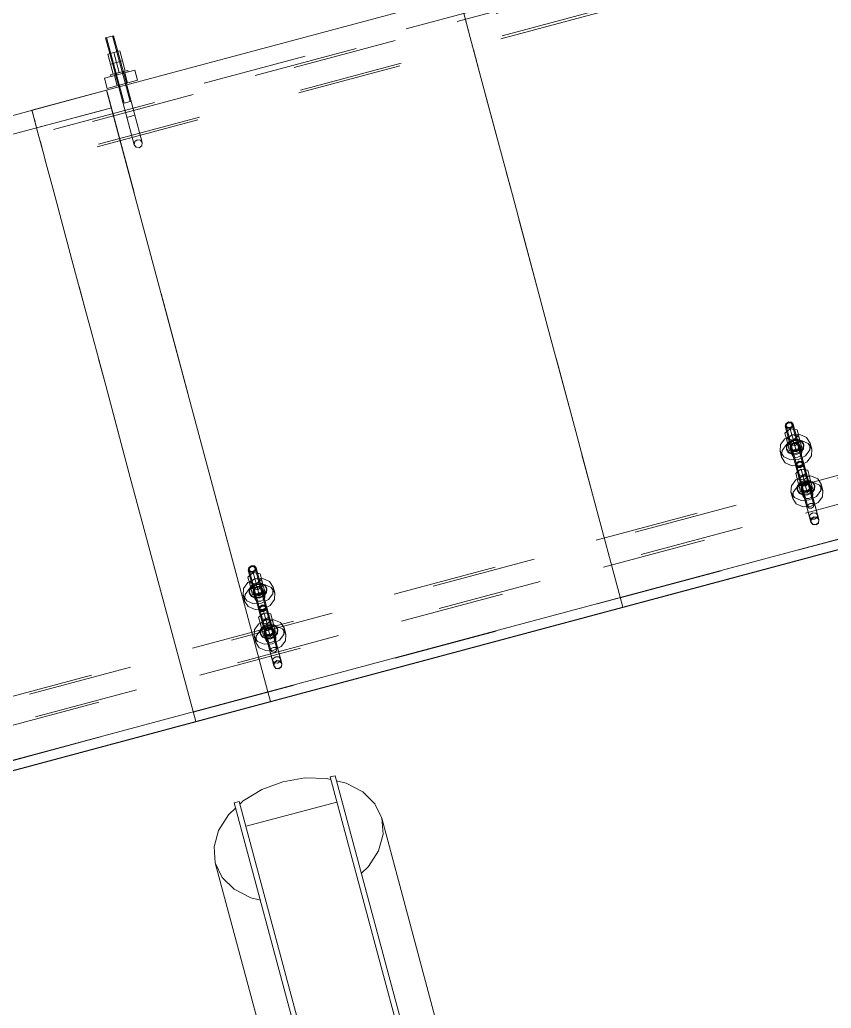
# Model space of a CAD drawing. Header units: millimetres. Extents: x -753 to 90, y 56274 to 56868.
# Drawn here: x -325.43 to -309.9, y 56766.05 to 56784.98 of the extents above; entities that cross this region are included whole.
import ezdxf

# ---------------------------------------------------------------- set-up
doc = ezdxf.new("R2010")
doc.units = ezdxf.units.MM
doc.linetypes.add('XKITLINE00', pattern=[0])
doc.linetypes.add('XKITLINE02', pattern=[4, 2, -2])
doc.layers.add('Peça', color=2, linetype='Continuous', lineweight=0)

# ---------------------------------------------------------------- blocks, each defined once
blk = doc.blocks.new('*A1305')
at = {"layer": 'Peça', "color": 7, "linetype": 'XKITLINE02', "lineweight": 0}
for p, q in [((-296.268, 56779.828), (-333.746, 56769.787)), ((-333.719, 56769.841), (-296.318, 56779.861)), ((-296.152, 56779.398), (-333.631, 56769.357)), ((-333.58, 56769.324), (-296.18, 56779.344))]:
    blk.add_line(p, q, dxfattribs=at)
blk = doc.blocks.new('*A1306')
at = {"layer": 'Peça', "color": 4, "linetype": 'XKITLINE00', "lineweight": 0}
for p, q in [((-323.77, 56783.628), (-333.662, 56780.978)), ((-323.77, 56783.628), (-323.769, 56783.628)), ((-323.77, 56783.628), (-320.684, 56772.113)), ((-341.278, 56766.596), (-320.684, 56772.113)), ((-320.684, 56772.113), (-320.635, 56771.927)), ((-341.229, 56766.41), (-320.635, 56771.927)), ((-320.633, 56771.921), (-333.571, 56768.455)), ((-320.633, 56771.921), (-320.635, 56771.927))]:
    blk.add_line(p, q, dxfattribs=at)
at = {"layer": 'Peça', "color": 7, "linetype": 'XKITLINE02', "lineweight": 0}
for p, q in [((-323.762, 56783.6), (-320.684, 56772.113)), ((-323.679, 56783.29), (-344.273, 56777.773)), ((-341.276, 56766.589), (-320.683, 56772.106)), ((-320.635, 56771.927), (-320.633, 56771.921))]:
    blk.add_line(p, q, dxfattribs=at)
blk = doc.blocks.new('*A1307')
at = {"layer": 'Peça', "color": 7, "linetype": 'XKITLINE02', "lineweight": 0}
for p, q in [((-296.268, 56779.828), (-333.746, 56769.787)), ((-333.719, 56769.841), (-296.318, 56779.861)), ((-296.152, 56779.398), (-333.631, 56769.357)), ((-333.58, 56769.324), (-296.18, 56779.344))]:
    blk.add_line(p, q, dxfattribs=at)
blk = doc.blocks.new('*A1308')
at = {"layer": 'Peça', "color": 7, "linetype": 'XKITLINE02', "lineweight": 0}
for p, q in [((-298.928, 56789.758), (-336.406, 56779.717)), ((-336.379, 56779.77), (-298.979, 56789.791)), ((-298.812, 56789.326), (-336.29, 56779.284)), ((-298.839, 56789.272), (-336.24, 56779.251))]:
    blk.add_line(p, q, dxfattribs=at)
blk = doc.blocks.new('*A1967')
at = {"layer": 'Peça', "color": 1, "linetype": 'XKITLINE00', "lineweight": 0}
for p, q in [((-320.801, 56770.242), (-320.399, 56770.391)), ((-320.399, 56770.391), (-319.976, 56770.463)), ((-319.976, 56770.463), (-319.561, 56770.453)), ((-319.561, 56770.453), (-319.478, 56770.434)), ((-319.368, 56770.407), (-319.183, 56770.363)), ((-319.183, 56770.363), (-318.867, 56770.197)), ((-321.155, 56770.026), (-320.801, 56770.242)), ((-318.867, 56770.197), (-318.635, 56769.968)), ((-321.217, 56769.968), (-321.155, 56770.026)), ((-321.437, 56769.759), (-321.299, 56769.889)), ((-318.635, 56769.968), (-318.503, 56769.691)), ((-321.628, 56769.458), (-321.437, 56769.759)), ((-318.503, 56769.691), (-318.479, 56769.385)), ((-316.307, 56761.495), (-318.503, 56769.691)), ((-321.714, 56769.143), (-321.628, 56769.458)), ((-318.479, 56769.385), (-318.565, 56769.07)), ((-321.69, 56768.837), (-321.714, 56769.143)), ((-318.565, 56769.07), (-318.756, 56768.769)), ((-321.558, 56768.56), (-321.69, 56768.837)), ((-319.494, 56760.641), (-321.69, 56768.837)), ((-318.756, 56768.769), (-318.894, 56768.638)), ((-321.326, 56768.331), (-321.558, 56768.56)), ((-321.01, 56768.165), (-321.326, 56768.331)), ((-320.826, 56768.121), (-321.01, 56768.165)), ((-316.283, 56761.189), (-316.307, 56761.495)), ((-316.369, 56760.874), (-316.283, 56761.189)), ((-316.56, 56760.573), (-316.369, 56760.874)), ((-319.494, 56760.641), (-319.362, 56760.364)), ((-316.698, 56760.442), (-316.56, 56760.573)), ((-319.362, 56760.364), (-319.13, 56760.134)), ((-319.13, 56760.134), (-318.814, 56759.969)), ((-318.814, 56759.969), (-318.629, 56759.925))]:
    blk.add_line(p, q, dxfattribs=at)
blk = doc.blocks.new('*A1968')
at = {"layer": 'Peça', "color": 1, "linetype": 'XKITLINE00', "lineweight": 0}
for p, q in [((-319.394, 56770.506), (-319.491, 56770.481)), ((-319.491, 56770.481), (-315.695, 56756.315)), ((-319.394, 56770.506), (-315.599, 56756.34)), ((-321.326, 56769.989), (-321.23, 56770.015)), ((-321.326, 56769.989), (-317.53, 56755.823)), ((-321.23, 56770.015), (-317.434, 56755.849)), ((-321.101, 56769.537), (-319.363, 56770.002))]:
    blk.add_line(p, q, dxfattribs=at)
blk = doc.blocks.new('*A2002')
at = {"layer": 'Peça', "color": 7, "linetype": 'XKITLINE02', "lineweight": 0}
for p, q in [((-304.515, 56788.424), (-325.109, 56782.907)), ((-323.384, 56783.732), (-323.537, 56783.691)), ((-325.191, 56783.217), (-325.176, 56783.159)), ((-325.153, 56783.074), (-325.122, 56782.959)), ((-325.038, 56782.645), (-324.985, 56782.446)), ((-324.856, 56781.964), (-324.78, 56781.682)), ((-324.697, 56781.373), (-324.407, 56780.287)), ((-324.296, 56779.874), (-324.179, 56779.436)), ((-323.924, 56778.487), (-323.788, 56777.977)), ((-323.645, 56777.444), (-323.342, 56776.313)), ((-322.112, 56771.723), (-301.519, 56777.24)), ((-322.064, 56771.544), (-322.063, 56771.538))]:
    blk.add_line(p, q, dxfattribs=at)
at = {"layer": 'Peça', "color": 4, "linetype": 'XKITLINE00', "lineweight": 0}
for p, q in [((-313.259, 56786.444), (-323.384, 56783.732)), ((-323.537, 56783.691), (-325.199, 56783.245)), ((-325.199, 56783.245), (-325.199, 56783.245)), ((-325.199, 56783.245), (-325.176, 56783.16)), ((-325.176, 56783.159), (-325.122, 56782.959)), ((-325.122, 56782.959), (-325.084, 56782.816)), ((-325.084, 56782.816), (-324.985, 56782.446)), ((-324.985, 56782.446), (-324.924, 56782.218)), ((-324.924, 56782.218), (-324.78, 56781.682)), ((-324.78, 56781.682), (-324.407, 56780.287)), ((-324.407, 56780.287), (-324.179, 56779.436)), ((-324.179, 56779.436), (-324.055, 56778.974)), ((-324.055, 56778.974), (-323.788, 56777.977)), ((-323.788, 56777.977), (-323.342, 56776.313)), ((-322.114, 56771.73), (-301.52, 56777.247)), ((-322.064, 56771.544), (-301.471, 56777.061)), ((-322.063, 56771.538), (-301.469, 56777.055)), ((-323.342, 56776.313), (-322.489, 56773.13)), ((-322.489, 56773.13), (-322.064, 56771.544)), ((-322.063, 56771.538), (-322.064, 56771.544))]:
    blk.add_line(p, q, dxfattribs=at)
blk = doc.blocks.new('*A2003')
at = {"layer": 'Peça', "color": 4, "linetype": 'XKITLINE00', "lineweight": 0}
for p, q in [((-316.949, 56785.149), (-316.811, 56784.635)), ((-316.811, 56784.635), (-316.607, 56783.871)), ((-316.607, 56783.871), (-316.233, 56782.477)), ((-316.233, 56782.477), (-316.005, 56781.626)), ((-316.005, 56781.626), (-315.472, 56779.634)), ((-315.472, 56779.634), (-315.323, 56779.079)), ((-313.941, 56773.919), (-293.347, 56779.436)), ((-315.323, 56779.079), (-314.843, 56777.287)), ((-313.891, 56773.734), (-293.297, 56779.251)), ((-295.753, 56778.586), (-313.889, 56773.727)), ((-314.843, 56777.287), (-314.496, 56775.994)), ((-314.496, 56775.994), (-313.891, 56773.734)), ((-313.889, 56773.727), (-313.891, 56773.734))]:
    blk.add_line(p, q, dxfattribs=at)
at = {"layer": 'Peça', "color": 7, "linetype": 'XKITLINE02', "lineweight": 0}
for p, q in [((-316.911, 56785.006), (-316.811, 56784.635)), ((-316.751, 56784.408), (-316.607, 56783.871)), ((-316.524, 56783.562), (-316.233, 56782.477)), ((-316.123, 56782.064), (-316.005, 56781.626)), ((-315.881, 56781.163), (-315.472, 56779.634)), ((-313.939, 56773.913), (-293.345, 56779.43)), ((-315.168, 56778.502), (-314.843, 56777.287)), ((-314.672, 56776.65), (-314.496, 56775.994)), ((-313.891, 56773.734), (-313.889, 56773.727))]:
    blk.add_line(p, q, dxfattribs=at)
blk = doc.blocks.new('*A2036')
at = {"layer": 'Peça', "color": 4, "linetype": 'XKITLINE00', "lineweight": 0}
for p, q in [((-320.797, 56773.768), (-320.846, 56773.736)), ((-320.738, 56773.765), (-320.797, 56773.768)), ((-320.704, 56773.729), (-320.738, 56773.765)), ((-320.846, 56773.736), (-320.857, 56773.688)), ((-320.857, 56773.688), (-320.806, 56773.499)), ((-320.857, 56773.688), (-320.823, 56773.652)), ((-320.839, 56773.693), (-320.83, 56773.729)), ((-320.813, 56773.666), (-320.839, 56773.693)), ((-320.83, 56773.729), (-320.793, 56773.753)), ((-320.823, 56773.652), (-320.765, 56773.649)), ((-320.769, 56773.663), (-320.813, 56773.666)), ((-320.793, 56773.753), (-320.748, 56773.751)), ((-320.731, 56773.688), (-320.769, 56773.663)), ((-320.765, 56773.649), (-320.715, 56773.681)), ((-320.748, 56773.751), (-320.723, 56773.724)), ((-320.723, 56773.724), (-320.731, 56773.688)), ((-320.715, 56773.681), (-320.704, 56773.729)), ((-320.704, 56773.729), (-320.654, 56773.54))]:
    blk.add_line(p, q, dxfattribs=at)
at = {"layer": 'Peça', "color": 7, "linetype": 'XKITLINE02', "lineweight": 0}
for p, q in [((-320.839, 56773.693), (-320.627, 56772.903)), ((-320.806, 56773.587), (-320.817, 56773.539)), ((-320.757, 56773.619), (-320.806, 56773.587)), ((-320.698, 56773.616), (-320.757, 56773.619)), ((-320.723, 56773.724), (-320.511, 56772.934)), ((-320.665, 56773.58), (-320.698, 56773.616)), ((-320.676, 56773.532), (-320.665, 56773.58)), ((-320.665, 56773.58), (-320.416, 56772.654)), ((-320.817, 56773.539), (-320.569, 56772.613)), ((-320.817, 56773.539), (-320.784, 56773.504)), ((-320.806, 56773.499), (-320.724, 56773.193)), ((-320.784, 56773.504), (-320.725, 56773.501)), ((-320.725, 56773.501), (-320.676, 56773.532)), ((-320.654, 56773.54), (-320.572, 56773.234)), ((-320.618, 56772.939), (-320.627, 56772.903)), ((-320.627, 56772.903), (-320.601, 56772.875)), ((-320.581, 56772.963), (-320.618, 56772.939)), ((-320.601, 56772.875), (-320.557, 56772.873)), ((-320.536, 56772.961), (-320.581, 56772.963)), ((-320.557, 56772.873), (-320.519, 56772.897)), ((-320.511, 56772.934), (-320.536, 56772.961)), ((-320.519, 56772.897), (-320.511, 56772.934)), ((-320.569, 56772.613), (-320.574, 56772.632)), ((-320.561, 56772.673), (-320.569, 56772.613)), ((-320.513, 56772.71), (-320.561, 56772.673)), ((-320.453, 56772.702), (-320.513, 56772.71)), ((-320.416, 56772.654), (-320.453, 56772.702)), ((-320.424, 56772.595), (-320.416, 56772.654)), ((-320.416, 56772.654), (-320.421, 56772.673)), ((-320.532, 56772.566), (-320.569, 56772.613)), ((-320.532, 56772.566), (-320.472, 56772.558)), ((-320.472, 56772.558), (-320.424, 56772.595))]:
    blk.add_line(p, q, dxfattribs=at)
blk = doc.blocks.new('*A2037')
at = {"layer": 'Peça', "color": 7, "linetype": 'XKITLINE02', "lineweight": 0}
for p, q in [((-321.048, 56774.492), (-320.999, 56774.524)), ((-320.999, 56774.524), (-320.94, 56774.521)), ((-320.94, 56774.521), (-320.906, 56774.483)), ((-321.059, 56774.442), (-321.048, 56774.492)), ((-321.059, 56774.442), (-320.567, 56772.607)), ((-321.025, 56774.404), (-321.059, 56774.442)), ((-321.032, 56774.485), (-321.041, 56774.447)), ((-320.843, 56773.709), (-321.041, 56774.447)), ((-321.041, 56774.447), (-321.015, 56774.418)), ((-320.995, 56774.509), (-321.032, 56774.485)), ((-320.966, 56774.401), (-321.025, 56774.404)), ((-321.015, 56774.418), (-320.97, 56774.416)), ((-320.951, 56774.507), (-320.995, 56774.509)), ((-320.97, 56774.416), (-320.933, 56774.44)), ((-320.917, 56774.433), (-320.966, 56774.401)), ((-320.925, 56774.478), (-320.951, 56774.507)), ((-320.933, 56774.44), (-320.925, 56774.478)), ((-320.727, 56773.74), (-320.925, 56774.478)), ((-320.906, 56774.483), (-320.917, 56774.433)), ((-320.906, 56774.483), (-320.415, 56772.648)), ((-320.835, 56773.747), (-320.797, 56773.771)), ((-320.797, 56773.771), (-320.753, 56773.768)), ((-320.753, 56773.768), (-320.727, 56773.74)), ((-320.843, 56773.709), (-320.835, 56773.747)), ((-320.817, 56773.68), (-320.843, 56773.709)), ((-320.772, 56773.677), (-320.817, 56773.68)), ((-320.735, 56773.702), (-320.772, 56773.677)), ((-320.727, 56773.74), (-320.735, 56773.702)), ((-320.593, 56772.702), (-320.582, 56772.752)), ((-320.559, 56772.664), (-320.593, 56772.702)), ((-320.582, 56772.752), (-320.533, 56772.784)), ((-320.559, 56772.666), (-320.567, 56772.607)), ((-320.511, 56772.703), (-320.559, 56772.666)), ((-320.5, 56772.661), (-320.559, 56772.664)), ((-320.533, 56772.784), (-320.474, 56772.781)), ((-320.451, 56772.695), (-320.511, 56772.703)), ((-320.451, 56772.693), (-320.5, 56772.661)), ((-320.474, 56772.781), (-320.44, 56772.743)), ((-320.44, 56772.743), (-320.451, 56772.693)), ((-320.415, 56772.648), (-320.451, 56772.695)), ((-320.423, 56772.589), (-320.415, 56772.648)), ((-320.567, 56772.607), (-320.531, 56772.56)), ((-320.531, 56772.56), (-320.471, 56772.552)), ((-320.471, 56772.552), (-320.423, 56772.589))]:
    blk.add_line(p, q, dxfattribs=at)
blk = doc.blocks.new('*A2038')
at = {"layer": 'Peça', "color": 4, "linetype": 'XKITLINE00', "lineweight": 0}
for p, q in [((-323.636, 56784.673), (-323.789, 56784.632)), ((-323.789, 56784.632), (-323.708, 56784.331)), ((-323.636, 56784.673), (-323.556, 56784.372)), ((-323.545, 56783.721), (-323.536, 56783.688)), ((-323.392, 56783.762), (-323.383, 56783.728))]:
    blk.add_line(p, q, dxfattribs=at)
at = {"layer": 'Peça', "color": 7, "linetype": 'XKITLINE02', "lineweight": 0}
for p, q in [((-323.771, 56784.637), (-323.434, 56783.381)), ((-323.655, 56784.668), (-323.318, 56783.412)), ((-323.556, 56784.372), (-323.392, 56783.762)), ((-323.708, 56784.331), (-323.545, 56783.721)), ((-323.536, 56783.688), (-323.24, 56782.584)), ((-323.383, 56783.728), (-323.088, 56782.625)), ((-323.434, 56783.381), (-323.318, 56783.412)), ((-323.228, 56783.149), (-323.381, 56783.108)), ((-323.232, 56782.644), (-323.184, 56782.681)), ((-323.184, 56782.681), (-323.124, 56782.673)), ((-323.124, 56782.673), (-323.088, 56782.625)), ((-323.232, 56782.644), (-323.24, 56782.584)), ((-323.24, 56782.584), (-323.203, 56782.536)), ((-323.203, 56782.536), (-323.144, 56782.528)), ((-323.144, 56782.528), (-323.096, 56782.565)), ((-323.096, 56782.565), (-323.088, 56782.625))]:
    blk.add_line(p, q, dxfattribs=at)
blk = doc.blocks.new('*A2039')
at = {"layer": 'Peça', "color": 7, "linetype": 'XKITLINE02', "lineweight": 0}
for p, q in [((-310.761, 56776.768), (-310.757, 56776.841)), ((-310.757, 56776.841), (-310.71, 56776.905)), ((-310.752, 56776.823), (-310.756, 56776.75)), ((-310.705, 56776.887), (-310.752, 56776.823)), ((-310.71, 56776.905), (-310.633, 56776.945)), ((-310.628, 56776.927), (-310.705, 56776.887)), ((-310.682, 56776.827), (-310.684, 56776.789)), ((-310.657, 56776.862), (-310.682, 56776.827)), ((-310.679, 56776.771), (-310.677, 56776.809)), ((-310.677, 56776.809), (-310.652, 56776.843)), ((-310.616, 56776.883), (-310.657, 56776.862)), ((-310.652, 56776.843), (-310.611, 56776.865)), ((-310.633, 56776.945), (-310.546, 56776.949)), ((-310.541, 56776.931), (-310.628, 56776.927)), ((-310.57, 56776.885), (-310.616, 56776.883)), ((-310.611, 56776.865), (-310.565, 56776.867)), ((-310.531, 56776.868), (-310.57, 56776.885)), ((-310.565, 56776.867), (-310.526, 56776.85)), ((-310.546, 56776.949), (-310.473, 56776.917)), ((-310.468, 56776.899), (-310.541, 56776.931)), ((-310.537, 56776.763), (-310.512, 56776.797)), ((-310.51, 56776.836), (-310.531, 56776.868)), ((-310.526, 56776.85), (-310.505, 56776.817)), ((-310.512, 56776.797), (-310.51, 56776.836)), ((-310.505, 56776.817), (-310.51, 56776.836)), ((-310.505, 56776.817), (-310.507, 56776.779)), ((-310.473, 56776.917), (-310.433, 56776.856)), ((-310.428, 56776.838), (-310.468, 56776.899)), ((-310.433, 56776.856), (-310.437, 56776.784)), ((-310.428, 56776.838), (-310.433, 56776.856)), ((-310.432, 56776.766), (-310.428, 56776.838)), ((-310.756, 56776.75), (-310.761, 56776.768)), ((-310.721, 56776.708), (-310.761, 56776.768)), ((-310.756, 56776.75), (-310.717, 56776.69)), ((-310.648, 56776.675), (-310.721, 56776.708)), ((-310.717, 56776.69), (-310.643, 56776.657)), ((-310.679, 56776.771), (-310.684, 56776.789)), ((-310.684, 56776.789), (-310.663, 56776.757)), ((-310.658, 56776.739), (-310.679, 56776.771)), ((-310.663, 56776.757), (-310.624, 56776.74)), ((-310.619, 56776.722), (-310.658, 56776.739)), ((-310.561, 56776.679), (-310.648, 56776.675)), ((-310.643, 56776.657), (-310.557, 56776.661)), ((-310.624, 56776.74), (-310.578, 56776.742)), ((-310.573, 56776.724), (-310.619, 56776.722)), ((-310.578, 56776.742), (-310.537, 56776.763)), ((-310.532, 56776.745), (-310.573, 56776.724)), ((-310.484, 56776.719), (-310.561, 56776.679)), ((-310.557, 56776.661), (-310.479, 56776.701)), ((-310.507, 56776.779), (-310.532, 56776.745)), ((-310.437, 56776.784), (-310.484, 56776.719)), ((-310.479, 56776.701), (-310.432, 56776.766))]:
    blk.add_line(p, q, dxfattribs=at)
blk = doc.blocks.new('*A2040')
at = {"layer": 'Peça', "color": 7, "linetype": 'XKITLINE02', "lineweight": 0}
for p, q in [((-310.791, 56776.958), (-310.655, 56777.029)), ((-310.655, 56777.029), (-310.502, 56777.036)), ((-310.502, 56777.036), (-310.373, 56776.979)), ((-310.882, 56776.717), (-310.875, 56776.844)), ((-310.875, 56776.844), (-310.791, 56776.958)), ((-310.761, 56776.845), (-310.844, 56776.731)), ((-310.625, 56776.915), (-310.761, 56776.845)), ((-310.686, 56776.811), (-310.689, 56776.768)), ((-310.659, 56776.849), (-310.686, 56776.811)), ((-310.613, 56776.872), (-310.659, 56776.849)), ((-310.471, 56776.922), (-310.625, 56776.915)), ((-310.562, 56776.875), (-310.613, 56776.872)), ((-310.519, 56776.856), (-310.562, 56776.875)), ((-310.496, 56776.82), (-310.519, 56776.856)), ((-310.498, 56776.778), (-310.496, 56776.82)), ((-310.465, 56776.706), (-310.496, 56776.82)), ((-310.342, 56776.865), (-310.471, 56776.922)), ((-310.373, 56776.979), (-310.302, 56776.872)), ((-310.272, 56776.758), (-310.342, 56776.865)), ((-310.302, 56776.872), (-310.31, 56776.744)), ((-310.272, 56776.758), (-310.302, 56776.872)), ((-310.852, 56776.603), (-310.882, 56776.717)), ((-310.812, 56776.61), (-310.882, 56776.717)), ((-310.844, 56776.731), (-310.852, 56776.603)), ((-310.852, 56776.603), (-310.781, 56776.496)), ((-310.683, 56776.552), (-310.812, 56776.61)), ((-310.658, 56776.655), (-310.689, 56776.768)), ((-310.689, 56776.768), (-310.665, 56776.733)), ((-310.665, 56776.733), (-310.622, 56776.714)), ((-310.658, 56776.655), (-310.656, 56776.697)), ((-310.635, 56776.619), (-310.658, 56776.655)), ((-310.656, 56776.697), (-310.628, 56776.735)), ((-310.592, 56776.6), (-310.635, 56776.619)), ((-310.628, 56776.735), (-310.583, 56776.759)), ((-310.622, 56776.714), (-310.571, 56776.716)), ((-310.541, 56776.602), (-310.592, 56776.6)), ((-310.583, 56776.759), (-310.532, 56776.761)), ((-310.571, 56776.716), (-310.526, 56776.739)), ((-310.495, 56776.626), (-310.541, 56776.602)), ((-310.532, 56776.761), (-310.489, 56776.742)), ((-310.393, 56776.63), (-310.529, 56776.56)), ((-310.526, 56776.739), (-310.498, 56776.778)), ((-310.468, 56776.664), (-310.495, 56776.626)), ((-310.489, 56776.742), (-310.465, 56776.706)), ((-310.465, 56776.706), (-310.468, 56776.664)), ((-310.31, 56776.744), (-310.393, 56776.63)), ((-310.362, 56776.516), (-310.279, 56776.631)), ((-310.279, 56776.631), (-310.272, 56776.758)), ((-310.781, 56776.496), (-310.652, 56776.439)), ((-310.529, 56776.56), (-310.683, 56776.552)), ((-310.652, 56776.439), (-310.499, 56776.446)), ((-310.499, 56776.446), (-310.362, 56776.516))]:
    blk.add_line(p, q, dxfattribs=at)
blk = doc.blocks.new('*A2045')
at = {"layer": 'Peça', "color": 4, "linetype": 'XKITLINE00', "lineweight": 0}
for p, q in [((-310.568, 56776.49), (-310.58, 56776.442)), ((-310.58, 56776.442), (-310.529, 56776.252)), ((-310.58, 56776.442), (-310.546, 56776.406)), ((-310.519, 56776.522), (-310.568, 56776.49)), ((-310.561, 56776.447), (-310.553, 56776.483)), ((-310.536, 56776.419), (-310.561, 56776.447)), ((-310.553, 56776.483), (-310.515, 56776.507)), ((-310.491, 56776.417), (-310.536, 56776.419)), ((-310.46, 56776.519), (-310.519, 56776.522)), ((-310.515, 56776.507), (-310.471, 56776.505)), ((-310.454, 56776.441), (-310.491, 56776.417)), ((-310.487, 56776.403), (-310.438, 56776.435)), ((-310.471, 56776.505), (-310.445, 56776.478)), ((-310.427, 56776.483), (-310.46, 56776.519)), ((-310.445, 56776.478), (-310.454, 56776.441)), ((-310.438, 56776.435), (-310.427, 56776.483)), ((-310.427, 56776.483), (-310.376, 56776.293)), ((-310.546, 56776.406), (-310.487, 56776.403))]:
    blk.add_line(p, q, dxfattribs=at)
at = {"layer": 'Peça', "color": 7, "linetype": 'XKITLINE02', "lineweight": 0}
for p, q in [((-310.561, 56776.447), (-310.349, 56775.656)), ((-310.445, 56776.478), (-310.234, 56775.687)), ((-310.529, 56776.341), (-310.54, 56776.293)), ((-310.54, 56776.293), (-310.292, 56775.367)), ((-310.54, 56776.293), (-310.506, 56776.257)), ((-310.479, 56776.373), (-310.529, 56776.341)), ((-310.529, 56776.252), (-310.434, 56775.898)), ((-310.506, 56776.257), (-310.448, 56776.254)), ((-310.421, 56776.37), (-310.479, 56776.373)), ((-310.448, 56776.254), (-310.398, 56776.286)), ((-310.387, 56776.334), (-310.421, 56776.37)), ((-310.398, 56776.286), (-310.387, 56776.334)), ((-310.387, 56776.334), (-310.139, 56775.408)), ((-310.376, 56776.293), (-310.281, 56775.938)), ((-310.341, 56775.693), (-310.349, 56775.656)), ((-310.349, 56775.656), (-310.324, 56775.629)), ((-310.304, 56775.717), (-310.341, 56775.693)), ((-310.259, 56775.715), (-310.304, 56775.717)), ((-310.234, 56775.687), (-310.259, 56775.715)), ((-310.242, 56775.651), (-310.234, 56775.687)), ((-310.324, 56775.629), (-310.279, 56775.627)), ((-310.279, 56775.627), (-310.242, 56775.651)), ((-310.292, 56775.367), (-310.297, 56775.386)), ((-310.284, 56775.427), (-310.292, 56775.367)), ((-310.255, 56775.319), (-310.292, 56775.367)), ((-310.236, 56775.463), (-310.284, 56775.427)), ((-310.255, 56775.319), (-310.195, 56775.312)), ((-310.176, 56775.456), (-310.236, 56775.463)), ((-310.195, 56775.312), (-310.147, 56775.348)), ((-310.139, 56775.408), (-310.176, 56775.456)), ((-310.147, 56775.348), (-310.139, 56775.408)), ((-310.139, 56775.408), (-310.144, 56775.427))]:
    blk.add_line(p, q, dxfattribs=at)
blk = doc.blocks.new('*A2046')
at = {"layer": 'Peça', "color": 7, "linetype": 'XKITLINE02', "lineweight": 0}
for p, q in [((-321.035, 56774.195), (-320.934, 56774.28)), ((-321.035, 56774.195), (-320.976, 56773.973)), ((-320.903, 56774.167), (-321.005, 56774.082)), ((-320.903, 56774.167), (-320.934, 56774.28)), ((-320.934, 56774.28), (-320.803, 56774.257)), ((-320.773, 56774.144), (-320.903, 56774.167)), ((-320.774, 56774.149), (-320.876, 56774.064)), ((-320.744, 56774.035), (-320.803, 56774.257)), ((-320.876, 56774.064), (-321.006, 56774.087)), ((-320.976, 56773.973), (-320.845, 56773.95)), ((-320.845, 56773.95), (-320.876, 56774.064)), ((-320.845, 56773.95), (-320.744, 56774.035))]:
    blk.add_line(p, q, dxfattribs=at)
blk = doc.blocks.new('*A2047')
at = {"layer": 'Peça', "color": 7, "linetype": 'XKITLINE02', "lineweight": 0}
for p, q in [((-321.034, 56774.087), (-320.987, 56774.152)), ((-320.987, 56774.152), (-320.91, 56774.191)), ((-320.905, 56774.173), (-320.982, 56774.133)), ((-320.91, 56774.191), (-320.823, 56774.196)), ((-320.818, 56774.177), (-320.905, 56774.173)), ((-320.823, 56774.196), (-320.75, 56774.163)), ((-320.745, 56774.145), (-320.818, 56774.177)), ((-320.75, 56774.163), (-320.71, 56774.103)), ((-320.705, 56774.084), (-320.745, 56774.145)), ((-321.039, 56774.015), (-321.034, 56774.087)), ((-321.034, 56773.996), (-321.039, 56774.015)), ((-320.999, 56773.954), (-321.039, 56774.015)), ((-321.03, 56774.069), (-321.034, 56773.996)), ((-321.034, 56773.996), (-320.994, 56773.936)), ((-320.982, 56774.133), (-321.03, 56774.069)), ((-320.926, 56773.921), (-320.999, 56773.954)), ((-320.959, 56774.074), (-320.961, 56774.035)), ((-320.956, 56774.017), (-320.961, 56774.035)), ((-320.961, 56774.035), (-320.94, 56774.003)), ((-320.934, 56774.108), (-320.959, 56774.074)), ((-320.956, 56774.017), (-320.954, 56774.055)), ((-320.935, 56773.985), (-320.956, 56774.017)), ((-320.954, 56774.055), (-320.929, 56774.09)), ((-320.94, 56774.003), (-320.902, 56773.986)), ((-320.897, 56773.968), (-320.935, 56773.985)), ((-320.893, 56774.129), (-320.934, 56774.108)), ((-320.929, 56774.09), (-320.888, 56774.111)), ((-320.902, 56773.986), (-320.856, 56773.988)), ((-320.851, 56773.97), (-320.897, 56773.968)), ((-320.847, 56774.131), (-320.893, 56774.129)), ((-320.888, 56774.111), (-320.842, 56774.113)), ((-320.856, 56773.988), (-320.815, 56774.009)), ((-320.81, 56773.991), (-320.851, 56773.97)), ((-320.809, 56774.114), (-320.847, 56774.131)), ((-320.842, 56774.113), (-320.804, 56774.096)), ((-320.761, 56773.965), (-320.839, 56773.926)), ((-320.815, 56774.009), (-320.79, 56774.044)), ((-320.785, 56774.025), (-320.81, 56773.991)), ((-320.787, 56774.082), (-320.809, 56774.114)), ((-320.804, 56774.096), (-320.783, 56774.064)), ((-320.79, 56774.044), (-320.787, 56774.082)), ((-320.783, 56774.064), (-320.787, 56774.082)), ((-320.783, 56774.064), (-320.785, 56774.025)), ((-320.714, 56774.03), (-320.761, 56773.965)), ((-320.757, 56773.947), (-320.71, 56774.012)), ((-320.71, 56774.103), (-320.714, 56774.03)), ((-320.705, 56774.084), (-320.71, 56774.103)), ((-320.71, 56774.012), (-320.705, 56774.084)), ((-320.994, 56773.936), (-320.921, 56773.903)), ((-320.839, 56773.926), (-320.926, 56773.921)), ((-320.921, 56773.903), (-320.834, 56773.908)), ((-320.834, 56773.908), (-320.757, 56773.947))]:
    blk.add_line(p, q, dxfattribs=at)
blk = doc.blocks.new('*A2048')
at = {"layer": 'Peça', "color": 7, "linetype": 'XKITLINE02', "lineweight": 0}
for p, q in [((-321.152, 56774.09), (-321.069, 56774.205)), ((-321.069, 56774.205), (-320.932, 56774.275)), ((-320.902, 56774.161), (-321.038, 56774.091)), ((-320.932, 56774.275), (-320.779, 56774.282)), ((-320.749, 56774.169), (-320.902, 56774.161)), ((-320.779, 56774.282), (-320.65, 56774.225)), ((-320.62, 56774.111), (-320.749, 56774.169)), ((-320.65, 56774.225), (-320.58, 56774.118)), ((-321.159, 56773.963), (-321.152, 56774.09)), ((-321.129, 56773.849), (-321.159, 56773.963)), ((-321.089, 56773.856), (-321.159, 56773.963)), ((-321.121, 56773.977), (-321.129, 56773.849)), ((-321.038, 56774.091), (-321.121, 56773.977)), ((-320.964, 56774.057), (-320.966, 56774.014)), ((-320.936, 56773.901), (-320.966, 56774.014)), ((-320.966, 56774.014), (-320.943, 56773.979)), ((-320.936, 56774.095), (-320.964, 56774.057)), ((-320.943, 56773.979), (-320.9, 56773.96)), ((-320.89, 56774.119), (-320.936, 56774.095)), ((-320.933, 56773.943), (-320.906, 56773.982)), ((-320.906, 56773.982), (-320.86, 56774.005)), ((-320.9, 56773.96), (-320.849, 56773.962)), ((-320.839, 56774.121), (-320.89, 56774.119)), ((-320.86, 56774.005), (-320.809, 56774.007)), ((-320.849, 56773.962), (-320.803, 56773.986)), ((-320.796, 56774.102), (-320.839, 56774.121)), ((-320.809, 56774.007), (-320.766, 56773.988)), ((-320.803, 56773.986), (-320.775, 56774.024)), ((-320.773, 56774.066), (-320.796, 56774.102)), ((-320.775, 56774.024), (-320.773, 56774.066)), ((-320.743, 56773.953), (-320.773, 56774.066)), ((-320.766, 56773.988), (-320.743, 56773.953)), ((-320.743, 56773.953), (-320.745, 56773.91)), ((-320.587, 56773.99), (-320.67, 56773.876)), ((-320.549, 56774.004), (-320.62, 56774.111)), ((-320.58, 56774.118), (-320.587, 56773.99)), ((-320.549, 56774.004), (-320.58, 56774.118)), ((-320.557, 56773.877), (-320.549, 56774.004)), ((-321.129, 56773.849), (-321.059, 56773.742)), ((-320.96, 56773.799), (-321.089, 56773.856)), ((-320.807, 56773.806), (-320.96, 56773.799)), ((-320.936, 56773.901), (-320.933, 56773.943)), ((-320.912, 56773.865), (-320.936, 56773.901)), ((-320.869, 56773.846), (-320.912, 56773.865)), ((-320.818, 56773.849), (-320.869, 56773.846)), ((-320.773, 56773.872), (-320.818, 56773.849)), ((-320.67, 56773.876), (-320.807, 56773.806)), ((-320.745, 56773.91), (-320.773, 56773.872)), ((-320.64, 56773.763), (-320.557, 56773.877)), ((-321.059, 56773.742), (-320.93, 56773.685)), ((-320.93, 56773.685), (-320.776, 56773.692)), ((-320.776, 56773.692), (-320.64, 56773.763))]:
    blk.add_line(p, q, dxfattribs=at)
blk = doc.blocks.new('*A2049')
at = {"layer": 'Peça', "color": 4, "linetype": 'XKITLINE00', "lineweight": 0}
for p, q in [((-323.748, 56784.321), (-323.516, 56784.383)), ((-323.516, 56784.383), (-323.464, 56784.19)), ((-323.696, 56784.127), (-323.748, 56784.321)), ((-323.464, 56784.19), (-323.696, 56784.127)), ((-323.632, 56784.352), (-323.58, 56784.159))]:
    blk.add_line(p, q, dxfattribs=at)
blk = doc.blocks.new('*A2050')
at = {"layer": 'Peça', "color": 4, "linetype": 'XKITLINE00', "lineweight": 0}
for p, q in [((-323.696, 56784.127), (-323.464, 56784.19)), ((-323.413, 56783.996), (-323.464, 56784.19)), ((-323.644, 56783.934), (-323.696, 56784.127)), ((-323.58, 56784.159), (-323.528, 56783.965))]:
    blk.add_line(p, q, dxfattribs=at)
at = {"layer": 'Peça', "color": 7, "linetype": 'XKITLINE02', "lineweight": 0}
blk.add_line((-323.644, 56783.934), (-323.413, 56783.996), dxfattribs=at)
blk = doc.blocks.new('*A2051')
at = {"layer": 'Peça', "color": 4, "linetype": 'XKITLINE00', "lineweight": 0}
for p, q in [((-323.364, 56784.009), (-323.528, 56783.965)), ((-323.356, 56783.978), (-323.364, 56784.009)), ((-323.528, 56783.965), (-323.693, 56783.921)), ((-323.684, 56783.89), (-323.693, 56783.921))]:
    blk.add_line(p, q, dxfattribs=at)
at = {"layer": 'Peça', "color": 7, "linetype": 'XKITLINE02', "lineweight": 0}
for p, q in [((-323.528, 56783.965), (-323.446, 56783.987)), ((-323.433, 56783.958), (-323.442, 56783.989)), ((-323.356, 56783.978), (-323.684, 56783.89)), ((-323.607, 56783.911), (-323.615, 56783.942))]:
    blk.add_line(p, q, dxfattribs=at)
blk = doc.blocks.new('*A2052')
at = {"layer": 'Peça', "color": 4, "linetype": 'XKITLINE00', "lineweight": 0}
for p, q in [((-323.81, 56783.857), (-323.23, 56784.012)), ((-323.179, 56783.819), (-323.23, 56784.012)), ((-323.758, 56783.664), (-323.81, 56783.857)), ((-323.179, 56783.819), (-323.758, 56783.664))]:
    blk.add_line(p, q, dxfattribs=at)
at = {"layer": 'Peça', "color": 7, "linetype": 'XKITLINE02', "lineweight": 0}
for p, q in [((-323.565, 56783.715), (-323.617, 56783.909)), ((-323.372, 56783.767), (-323.424, 56783.96))]:
    blk.add_line(p, q, dxfattribs=at)
blk = doc.blocks.new('*A2053')
at = {"layer": 'Peça', "color": 7, "linetype": 'XKITLINE02', "lineweight": 0}
for p, q in [((-310.782, 56777.196), (-310.771, 56777.245)), ((-310.782, 56777.196), (-310.29, 56775.361)), ((-310.747, 56777.158), (-310.782, 56777.196)), ((-310.771, 56777.245), (-310.722, 56777.278)), ((-310.755, 56777.238), (-310.763, 56777.201)), ((-310.565, 56776.463), (-310.763, 56777.201)), ((-310.763, 56777.201), (-310.737, 56777.172)), ((-310.718, 56777.263), (-310.755, 56777.238)), ((-310.737, 56777.172), (-310.693, 56777.169)), ((-310.722, 56777.278), (-310.663, 56777.274)), ((-310.673, 56777.26), (-310.718, 56777.263)), ((-310.693, 56777.169), (-310.655, 56777.194)), ((-310.64, 56777.187), (-310.689, 56777.155)), ((-310.647, 56777.232), (-310.673, 56777.26)), ((-310.663, 56777.274), (-310.629, 56777.237)), ((-310.655, 56777.194), (-310.647, 56777.232)), ((-310.45, 56776.494), (-310.647, 56777.232)), ((-310.629, 56777.237), (-310.64, 56777.187)), ((-310.629, 56777.237), (-310.137, 56775.402)), ((-310.689, 56777.155), (-310.747, 56777.158)), ((-310.565, 56776.463), (-310.557, 56776.5)), ((-310.54, 56776.434), (-310.565, 56776.463)), ((-310.557, 56776.5), (-310.52, 56776.525)), ((-310.495, 56776.431), (-310.54, 56776.434)), ((-310.52, 56776.525), (-310.475, 56776.522)), ((-310.458, 56776.456), (-310.495, 56776.431)), ((-310.475, 56776.522), (-310.45, 56776.494)), ((-310.45, 56776.494), (-310.458, 56776.456)), ((-310.315, 56775.456), (-310.305, 56775.506)), ((-310.305, 56775.506), (-310.256, 56775.538)), ((-310.256, 56775.538), (-310.197, 56775.534)), ((-310.197, 56775.534), (-310.163, 56775.497)), ((-310.163, 56775.497), (-310.173, 56775.447)), ((-310.281, 56775.418), (-310.315, 56775.456)), ((-310.282, 56775.42), (-310.29, 56775.361)), ((-310.29, 56775.361), (-310.253, 56775.313)), ((-310.234, 56775.457), (-310.282, 56775.42)), ((-310.223, 56775.415), (-310.281, 56775.418)), ((-310.253, 56775.313), (-310.193, 56775.306)), ((-310.174, 56775.449), (-310.234, 56775.457)), ((-310.173, 56775.447), (-310.223, 56775.415)), ((-310.193, 56775.306), (-310.145, 56775.342)), ((-310.137, 56775.402), (-310.174, 56775.449)), ((-310.145, 56775.342), (-310.137, 56775.402))]:
    blk.add_line(p, q, dxfattribs=at)
blk = doc.blocks.new('*A2055')
at = {"layer": 'Peça', "color": 7, "linetype": 'XKITLINE02', "lineweight": 0}
for p, q in [((-320.758, 56773.623), (-320.825, 56773.568)), ((-320.725, 56773.502), (-320.758, 56773.623)), ((-320.758, 56773.623), (-320.672, 56773.609)), ((-320.827, 56773.418), (-320.725, 56773.502)), ((-320.725, 56773.502), (-320.595, 56773.481))]:
    blk.add_line(p, q, dxfattribs=at)
at = {"layer": 'Peça', "color": 4, "linetype": 'XKITLINE00', "lineweight": 0}
for p, q in [((-320.672, 56773.609), (-320.628, 56773.602)), ((-320.628, 56773.602), (-320.6, 56773.498)), ((-320.825, 56773.568), (-320.86, 56773.54)), ((-320.86, 56773.54), (-320.799, 56773.314)), ((-320.832, 56773.436), (-320.702, 56773.415)), ((-320.702, 56773.415), (-320.6, 56773.498)), ((-320.669, 56773.294), (-320.702, 56773.415)), ((-320.6, 56773.498), (-320.567, 56773.377)), ((-320.669, 56773.294), (-320.799, 56773.314)), ((-320.567, 56773.377), (-320.669, 56773.294))]:
    blk.add_line(p, q, dxfattribs=at)
blk = doc.blocks.new('*A2056')
at = {"layer": 'Peça', "color": 7, "linetype": 'XKITLINE02', "lineweight": 0}
for p, q in [((-320.725, 56773.502), (-320.827, 56773.418)), ((-320.799, 56773.314), (-320.827, 56773.418)), ((-320.827, 56773.418), (-320.799, 56773.314)), ((-320.693, 56773.38), (-320.725, 56773.502)), ((-320.595, 56773.481), (-320.725, 56773.502)), ((-320.595, 56773.481), (-320.567, 56773.377)), ((-320.795, 56773.297), (-320.693, 56773.38)), ((-320.693, 56773.38), (-320.563, 56773.359))]:
    blk.add_line(p, q, dxfattribs=at)
at = {"layer": 'Peça', "color": 4, "linetype": 'XKITLINE00', "lineweight": 0}
for p, q in [((-320.669, 56773.294), (-320.799, 56773.314)), ((-320.799, 56773.314), (-320.767, 56773.193)), ((-320.669, 56773.294), (-320.567, 56773.377)), ((-320.637, 56773.172), (-320.669, 56773.294)), ((-320.535, 56773.255), (-320.637, 56773.172)), ((-320.567, 56773.377), (-320.535, 56773.255)), ((-320.637, 56773.172), (-320.767, 56773.193))]:
    blk.add_line(p, q, dxfattribs=at)
blk = doc.blocks.new('*A2057')
at = {"layer": 'Peça', "color": 7, "linetype": 'XKITLINE02', "lineweight": 0}
for p, q in [((-320.699, 56773.404), (-320.776, 56773.364)), ((-320.612, 56773.408), (-320.699, 56773.404)), ((-320.694, 56773.384), (-320.607, 56773.389)), ((-320.612, 56773.408), (-320.571, 56773.391)), ((-320.607, 56773.389), (-320.534, 56773.358)), ((-320.824, 56773.213), (-320.819, 56773.282)), ((-320.819, 56773.282), (-320.771, 56773.345)), ((-320.776, 56773.364), (-320.803, 56773.329)), ((-320.771, 56773.345), (-320.694, 56773.384)), ((-320.752, 56773.253), (-320.749, 56773.29)), ((-320.746, 56773.233), (-320.752, 56773.253)), ((-320.731, 56773.222), (-320.752, 56773.253)), ((-320.749, 56773.29), (-320.724, 56773.323)), ((-320.744, 56773.27), (-320.746, 56773.233)), ((-320.746, 56773.233), (-320.726, 56773.203)), ((-320.719, 56773.303), (-320.744, 56773.27)), ((-320.693, 56773.206), (-320.731, 56773.222)), ((-320.726, 56773.203), (-320.687, 56773.186)), ((-320.724, 56773.323), (-320.683, 56773.344)), ((-320.678, 56773.324), (-320.719, 56773.303)), ((-320.647, 56773.208), (-320.693, 56773.206)), ((-320.683, 56773.344), (-320.637, 56773.346)), ((-320.632, 56773.327), (-320.678, 56773.324)), ((-320.606, 56773.229), (-320.647, 56773.208)), ((-320.641, 56773.189), (-320.6, 56773.21)), ((-320.637, 56773.346), (-320.599, 56773.33)), ((-320.593, 56773.31), (-320.632, 56773.327)), ((-320.58, 56773.262), (-320.606, 56773.229)), ((-320.6, 56773.21), (-320.575, 56773.243)), ((-320.599, 56773.33), (-320.578, 56773.299)), ((-320.573, 56773.28), (-320.593, 56773.31)), ((-320.578, 56773.299), (-320.58, 56773.262)), ((-320.573, 56773.28), (-320.578, 56773.299)), ((-320.575, 56773.243), (-320.573, 56773.28)), ((-320.534, 56773.358), (-320.495, 56773.301)), ((-320.687, 56773.186), (-320.641, 56773.189))]:
    blk.add_line(p, q, dxfattribs=at)
at = {"layer": 'Peça', "color": 4, "linetype": 'XKITLINE00', "lineweight": 0}
for p, q in [((-320.571, 56773.391), (-320.54, 56773.378)), ((-320.824, 56773.302), (-320.829, 56773.232)), ((-320.824, 56773.213), (-320.829, 56773.232)), ((-320.829, 56773.232), (-320.79, 56773.174)), ((-320.803, 56773.329), (-320.824, 56773.302)), ((-320.785, 56773.155), (-320.824, 56773.213)), ((-320.553, 56773.187), (-320.505, 56773.25)), ((-320.5, 56773.231), (-320.548, 56773.168)), ((-320.501, 56773.32), (-320.54, 56773.378)), ((-320.505, 56773.25), (-320.501, 56773.32)), ((-320.495, 56773.301), (-320.501, 56773.32)), ((-320.495, 56773.301), (-320.5, 56773.231)), ((-320.79, 56773.174), (-320.717, 56773.143)), ((-320.712, 56773.124), (-320.785, 56773.155)), ((-320.717, 56773.143), (-320.631, 56773.148)), ((-320.625, 56773.129), (-320.712, 56773.124)), ((-320.631, 56773.148), (-320.553, 56773.187)), ((-320.548, 56773.168), (-320.625, 56773.129))]:
    blk.add_line(p, q, dxfattribs=at)
blk = doc.blocks.new('*A2058')
at = {"layer": 'Peça', "color": 4, "linetype": 'XKITLINE00', "lineweight": 0}
for p, q in [((-320.857, 56773.413), (-320.941, 56773.302)), ((-320.829, 56773.427), (-320.857, 56773.413)), ((-320.567, 56773.49), (-320.598, 56773.489)), ((-320.439, 56773.436), (-320.567, 56773.49)), ((-320.37, 56773.334), (-320.439, 56773.436)), ((-320.941, 56773.302), (-320.949, 56773.179)), ((-320.462, 56773.1), (-320.378, 56773.211)), ((-320.378, 56773.211), (-320.37, 56773.334)), ((-320.337, 56773.213), (-320.37, 56773.334)), ((-320.337, 56773.213), (-320.346, 56773.09)), ((-320.917, 56773.057), (-320.949, 56773.179)), ((-320.949, 56773.179), (-320.88, 56773.077)), ((-320.848, 56772.955), (-320.917, 56773.057)), ((-320.88, 56773.077), (-320.752, 56773.023)), ((-320.752, 56773.023), (-320.599, 56773.031)), ((-320.599, 56773.031), (-320.462, 56773.1)), ((-320.346, 56773.09), (-320.43, 56772.979)), ((-320.72, 56772.901), (-320.848, 56772.955)), ((-320.567, 56772.91), (-320.72, 56772.901)), ((-320.43, 56772.979), (-320.567, 56772.91))]:
    blk.add_line(p, q, dxfattribs=at)
at = {"layer": 'Peça', "color": 7, "linetype": 'XKITLINE02', "lineweight": 0}
for p, q in [((-320.72, 56773.482), (-320.829, 56773.427)), ((-320.598, 56773.489), (-320.72, 56773.482)), ((-320.908, 56773.18), (-320.824, 56773.291)), ((-320.824, 56773.291), (-320.687, 56773.36)), ((-320.756, 56773.231), (-320.753, 56773.272)), ((-320.756, 56773.231), (-320.724, 56773.109)), ((-320.733, 56773.197), (-320.756, 56773.231)), ((-320.753, 56773.272), (-320.725, 56773.309)), ((-320.69, 56773.179), (-320.733, 56773.197)), ((-320.725, 56773.309), (-320.68, 56773.332)), ((-320.647, 56773.21), (-320.693, 56773.187)), ((-320.687, 56773.36), (-320.534, 56773.369)), ((-320.68, 56773.332), (-320.629, 56773.334)), ((-320.596, 56773.213), (-320.647, 56773.21)), ((-320.594, 56773.204), (-320.639, 56773.181)), ((-320.629, 56773.334), (-320.586, 56773.316)), ((-320.553, 56773.195), (-320.596, 56773.213)), ((-320.566, 56773.241), (-320.594, 56773.204)), ((-320.586, 56773.316), (-320.563, 56773.282)), ((-320.563, 56773.282), (-320.566, 56773.241)), ((-320.53, 56773.161), (-320.563, 56773.282)), ((-320.534, 56773.369), (-320.406, 56773.315)), ((-320.406, 56773.315), (-320.337, 56773.213)), ((-320.917, 56773.057), (-320.908, 56773.18)), ((-320.721, 56773.15), (-320.724, 56773.109)), ((-320.724, 56773.109), (-320.701, 56773.075)), ((-320.693, 56773.187), (-320.721, 56773.15)), ((-320.701, 56773.075), (-320.658, 56773.057)), ((-320.639, 56773.181), (-320.69, 56773.179)), ((-320.658, 56773.057), (-320.607, 56773.06)), ((-320.607, 56773.06), (-320.561, 56773.083)), ((-320.561, 56773.083), (-320.533, 56773.12)), ((-320.53, 56773.161), (-320.553, 56773.195)), ((-320.533, 56773.12), (-320.53, 56773.161))]:
    blk.add_line(p, q, dxfattribs=at)
blk = doc.blocks.new('*A2059')
at = {"layer": 'Peça', "color": 7, "linetype": 'XKITLINE02', "lineweight": 0}
for p, q in [((-321.066, 56774.309), (-320.964, 56774.394)), ((-320.934, 56774.28), (-320.964, 56774.394)), ((-320.964, 56774.394), (-320.834, 56774.371)), ((-320.774, 56774.149), (-320.834, 56774.371)), ((-321.066, 56774.309), (-321.006, 56774.087)), ((-320.906, 56774.177), (-321.037, 56774.2)), ((-320.934, 56774.28), (-321.035, 56774.195)), ((-320.803, 56774.257), (-320.934, 56774.28)), ((-320.805, 56774.263), (-320.906, 56774.177)), ((-320.876, 56774.064), (-320.906, 56774.177)), ((-320.876, 56774.064), (-320.774, 56774.149)), ((-321.006, 56774.087), (-320.876, 56774.064))]:
    blk.add_line(p, q, dxfattribs=at)
blk = doc.blocks.new('*A2061')
at = {"layer": 'Peça', "color": 4, "linetype": 'XKITLINE00', "lineweight": 0}
for p, q in [((-310.548, 56776.322), (-310.582, 56776.294)), ((-310.582, 56776.294), (-310.522, 56776.068)), ((-310.425, 56776.169), (-310.323, 56776.252)), ((-310.395, 56776.363), (-310.351, 56776.356)), ((-310.351, 56776.356), (-310.323, 56776.252)), ((-310.323, 56776.252), (-310.29, 56776.13)), ((-310.554, 56776.19), (-310.425, 56776.169)), ((-310.392, 56776.047), (-310.522, 56776.068)), ((-310.392, 56776.047), (-310.425, 56776.169)), ((-310.29, 56776.13), (-310.392, 56776.047))]:
    blk.add_line(p, q, dxfattribs=at)
at = {"layer": 'Peça', "color": 7, "linetype": 'XKITLINE02', "lineweight": 0}
for p, q in [((-310.55, 56776.172), (-310.448, 56776.255)), ((-310.48, 56776.377), (-310.548, 56776.322)), ((-310.448, 56776.255), (-310.48, 56776.377)), ((-310.48, 56776.377), (-310.395, 56776.363)), ((-310.448, 56776.255), (-310.318, 56776.234))]:
    blk.add_line(p, q, dxfattribs=at)
blk = doc.blocks.new('*A2062')
at = {"layer": 'Peça', "color": 7, "linetype": 'XKITLINE02', "lineweight": 0}
for p, q in [((-310.448, 56776.255), (-310.55, 56776.172)), ((-310.415, 56776.134), (-310.448, 56776.255)), ((-310.318, 56776.234), (-310.448, 56776.255)), ((-310.318, 56776.234), (-310.29, 56776.13)), ((-310.55, 56776.172), (-310.522, 56776.068)), ((-310.517, 56776.051), (-310.415, 56776.134)), ((-310.415, 56776.134), (-310.285, 56776.113))]:
    blk.add_line(p, q, dxfattribs=at)
at = {"layer": 'Peça', "color": 4, "linetype": 'XKITLINE00', "lineweight": 0}
for p, q in [((-310.392, 56776.047), (-310.522, 56776.068)), ((-310.522, 56776.068), (-310.489, 56775.947)), ((-310.392, 56776.047), (-310.29, 56776.13)), ((-310.36, 56775.926), (-310.392, 56776.047)), ((-310.29, 56776.13), (-310.258, 56776.009)), ((-310.36, 56775.926), (-310.489, 56775.947)), ((-310.258, 56776.009), (-310.36, 56775.926))]:
    blk.add_line(p, q, dxfattribs=at)
blk = doc.blocks.new('*A2063')
at = {"layer": 'Peça', "color": 4, "linetype": 'XKITLINE00', "lineweight": 0}
for p, q in [((-310.547, 56776.055), (-310.552, 56775.986)), ((-310.526, 56776.083), (-310.547, 56776.055)), ((-310.294, 56776.145), (-310.262, 56776.132)), ((-310.223, 56776.074), (-310.262, 56776.132)), ((-310.228, 56776.004), (-310.223, 56776.074)), ((-310.218, 56776.054), (-310.223, 56776.074)), ((-310.218, 56776.054), (-310.223, 56775.985)), ((-310.546, 56775.966), (-310.552, 56775.986)), ((-310.552, 56775.986), (-310.512, 56775.928)), ((-310.507, 56775.908), (-310.546, 56775.966)), ((-310.512, 56775.928), (-310.44, 56775.897)), ((-310.435, 56775.878), (-310.507, 56775.908)), ((-310.44, 56775.897), (-310.353, 56775.902)), ((-310.348, 56775.883), (-310.435, 56775.878)), ((-310.353, 56775.902), (-310.276, 56775.941)), ((-310.27, 56775.922), (-310.348, 56775.883)), ((-310.276, 56775.941), (-310.228, 56776.004)), ((-310.223, 56775.985), (-310.27, 56775.922))]:
    blk.add_line(p, q, dxfattribs=at)
at = {"layer": 'Peça', "color": 7, "linetype": 'XKITLINE02', "lineweight": 0}
for p, q in [((-310.546, 56775.966), (-310.541, 56776.036)), ((-310.541, 56776.036), (-310.494, 56776.099)), ((-310.499, 56776.118), (-310.526, 56776.083)), ((-310.422, 56776.157), (-310.499, 56776.118)), ((-310.494, 56776.099), (-310.416, 56776.138)), ((-310.474, 56776.006), (-310.472, 56776.043)), ((-310.472, 56776.043), (-310.447, 56776.077)), ((-310.441, 56776.057), (-310.466, 56776.024)), ((-310.447, 56776.077), (-310.429, 56776.086)), ((-310.441, 56776.057), (-310.424, 56776.066)), ((-310.429, 56776.086), (-310.405, 56776.097)), ((-310.424, 56776.066), (-310.4, 56776.078)), ((-310.335, 56776.162), (-310.422, 56776.157)), ((-310.416, 56776.138), (-310.33, 56776.143)), ((-310.405, 56776.097), (-310.36, 56776.1)), ((-310.4, 56776.078), (-310.354, 56776.08)), ((-310.36, 56776.1), (-310.321, 56776.084)), ((-310.354, 56776.08), (-310.337, 56776.073)), ((-310.337, 56776.073), (-310.316, 56776.064)), ((-310.335, 56776.162), (-310.294, 56776.145)), ((-310.33, 56776.143), (-310.257, 56776.112)), ((-310.321, 56776.084), (-310.3, 56776.053)), ((-310.295, 56776.034), (-310.316, 56776.064)), ((-310.3, 56776.053), (-310.303, 56776.016)), ((-310.295, 56776.034), (-310.3, 56776.053)), ((-310.257, 56776.112), (-310.218, 56776.054)), ((-310.469, 56775.987), (-310.474, 56776.006)), ((-310.454, 56775.976), (-310.474, 56776.006)), ((-310.466, 56776.024), (-310.469, 56775.987)), ((-310.469, 56775.987), (-310.448, 56775.956)), ((-310.415, 56775.96), (-310.454, 56775.976)), ((-310.448, 56775.956), (-310.41, 56775.94)), ((-310.369, 56775.962), (-310.415, 56775.96)), ((-310.41, 56775.94), (-310.364, 56775.943)), ((-310.328, 56775.983), (-310.369, 56775.962)), ((-310.364, 56775.943), (-310.323, 56775.963)), ((-310.303, 56776.016), (-310.328, 56775.983)), ((-310.323, 56775.963), (-310.298, 56775.997)), ((-310.298, 56775.997), (-310.295, 56776.034))]:
    blk.add_line(p, q, dxfattribs=at)
blk = doc.blocks.new('*A2064')
at = {"layer": 'Peça', "color": 7, "linetype": 'XKITLINE02', "lineweight": 0}
for p, q in [((-310.442, 56776.236), (-310.552, 56776.18)), ((-310.32, 56776.242), (-310.442, 56776.236)), ((-310.631, 56775.934), (-310.547, 56776.045)), ((-310.547, 56776.045), (-310.41, 56776.114)), ((-310.476, 56776.025), (-310.448, 56776.062)), ((-310.448, 56776.062), (-310.402, 56776.085)), ((-310.41, 56776.114), (-310.257, 56776.123)), ((-310.402, 56776.085), (-310.351, 56776.088)), ((-310.351, 56776.088), (-310.309, 56776.07)), ((-310.309, 56776.07), (-310.286, 56776.036)), ((-310.286, 56776.036), (-310.288, 56775.995)), ((-310.286, 56776.036), (-310.253, 56775.915)), ((-310.257, 56776.123), (-310.129, 56776.069)), ((-310.129, 56776.069), (-310.06, 56775.966)), ((-310.639, 56775.811), (-310.631, 56775.934)), ((-310.479, 56775.984), (-310.476, 56776.025)), ((-310.479, 56775.984), (-310.446, 56775.863)), ((-310.456, 56775.95), (-310.479, 56775.984)), ((-310.413, 56775.932), (-310.456, 56775.95)), ((-310.443, 56775.904), (-310.446, 56775.863)), ((-310.446, 56775.863), (-310.423, 56775.829)), ((-310.415, 56775.941), (-310.443, 56775.904)), ((-310.37, 56775.964), (-310.415, 56775.941)), ((-310.362, 56775.935), (-310.413, 56775.932)), ((-310.319, 56775.967), (-310.37, 56775.964)), ((-310.316, 56775.958), (-310.362, 56775.935)), ((-310.276, 56775.949), (-310.319, 56775.967)), ((-310.288, 56775.995), (-310.316, 56775.958)), ((-310.284, 56775.837), (-310.256, 56775.874)), ((-310.253, 56775.915), (-310.276, 56775.949)), ((-310.256, 56775.874), (-310.253, 56775.915)), ((-310.423, 56775.829), (-310.38, 56775.811)), ((-310.38, 56775.811), (-310.329, 56775.814)), ((-310.329, 56775.814), (-310.284, 56775.837))]:
    blk.add_line(p, q, dxfattribs=at)
at = {"layer": 'Peça', "color": 4, "linetype": 'XKITLINE00', "lineweight": 0}
for p, q in [((-310.29, 56776.244), (-310.32, 56776.242)), ((-310.161, 56776.19), (-310.29, 56776.244)), ((-310.663, 56776.056), (-310.672, 56775.933)), ((-310.579, 56776.167), (-310.663, 56776.056)), ((-310.552, 56776.18), (-310.579, 56776.167)), ((-310.092, 56776.088), (-310.161, 56776.19)), ((-310.101, 56775.965), (-310.092, 56776.088)), ((-310.06, 56775.966), (-310.092, 56776.088)), ((-310.639, 56775.811), (-310.672, 56775.933)), ((-310.672, 56775.933), (-310.603, 56775.83)), ((-310.322, 56775.785), (-310.185, 56775.854)), ((-310.185, 56775.854), (-310.101, 56775.965)), ((-310.06, 56775.966), (-310.068, 56775.843)), ((-310.57, 56775.709), (-310.639, 56775.811)), ((-310.603, 56775.83), (-310.475, 56775.776)), ((-310.442, 56775.655), (-310.57, 56775.709)), ((-310.475, 56775.776), (-310.322, 56775.785)), ((-310.289, 56775.664), (-310.442, 56775.655)), ((-310.152, 56775.733), (-310.289, 56775.664)), ((-310.068, 56775.843), (-310.152, 56775.733))]:
    blk.add_line(p, q, dxfattribs=at)
blk = doc.blocks.new('*A2065')
at = {"layer": 'Peça', "color": 7, "linetype": 'XKITLINE02', "lineweight": 0}
for p, q in [((-310.788, 56777.063), (-310.687, 56777.148)), ((-310.788, 56777.063), (-310.729, 56776.841)), ((-310.656, 56777.034), (-310.758, 56776.949)), ((-310.656, 56777.034), (-310.687, 56777.148)), ((-310.687, 56777.148), (-310.556, 56777.125)), ((-310.526, 56777.011), (-310.656, 56777.034)), ((-310.527, 56777.016), (-310.629, 56776.931)), ((-310.497, 56776.903), (-310.556, 56777.125)), ((-310.629, 56776.931), (-310.759, 56776.954)), ((-310.729, 56776.841), (-310.598, 56776.818)), ((-310.598, 56776.818), (-310.629, 56776.931)), ((-310.598, 56776.818), (-310.497, 56776.903))]:
    blk.add_line(p, q, dxfattribs=at)
blk = doc.blocks.new('*A2066')
at = {"layer": 'Peça', "color": 7, "linetype": 'XKITLINE02', "lineweight": 0}
for p, q in [((-310.758, 56776.949), (-310.656, 56777.034)), ((-310.626, 56776.921), (-310.656, 56777.034)), ((-310.656, 56777.034), (-310.526, 56777.011)), ((-310.467, 56776.789), (-310.526, 56777.011)), ((-310.758, 56776.949), (-310.698, 56776.727)), ((-310.598, 56776.818), (-310.729, 56776.841)), ((-310.626, 56776.921), (-310.727, 56776.835)), ((-310.496, 56776.898), (-310.626, 56776.921)), ((-310.497, 56776.903), (-310.598, 56776.818)), ((-310.568, 56776.704), (-310.598, 56776.818)), ((-310.698, 56776.727), (-310.568, 56776.704)), ((-310.568, 56776.704), (-310.467, 56776.789))]:
    blk.add_line(p, q, dxfattribs=at)

msp = doc.modelspace()

# ---------------------------------------------------------------- block references
at = {"lineweight": 0}
for name in ['*A2003', '*A1308', '*A2002', '*A2038', '*A2049', '*A2050', '*A2052', '*A2051', '*A1306', '*A1305', '*A1307', '*A2053', '*A2040', '*A2065', '*A2066', '*A2039', '*A2045', '*A2064', '*A2061', '*A2062', '*A2063', '*A2037', '*A2059', '*A2048', '*A2047', '*A2046', '*A2036', '*A2055', '*A2058', '*A2057', '*A2056', '*A1967', '*A1968']:
    msp.add_blockref(name, (0, 0), dxfattribs=at)

doc.saveas('drawing.dxf')
